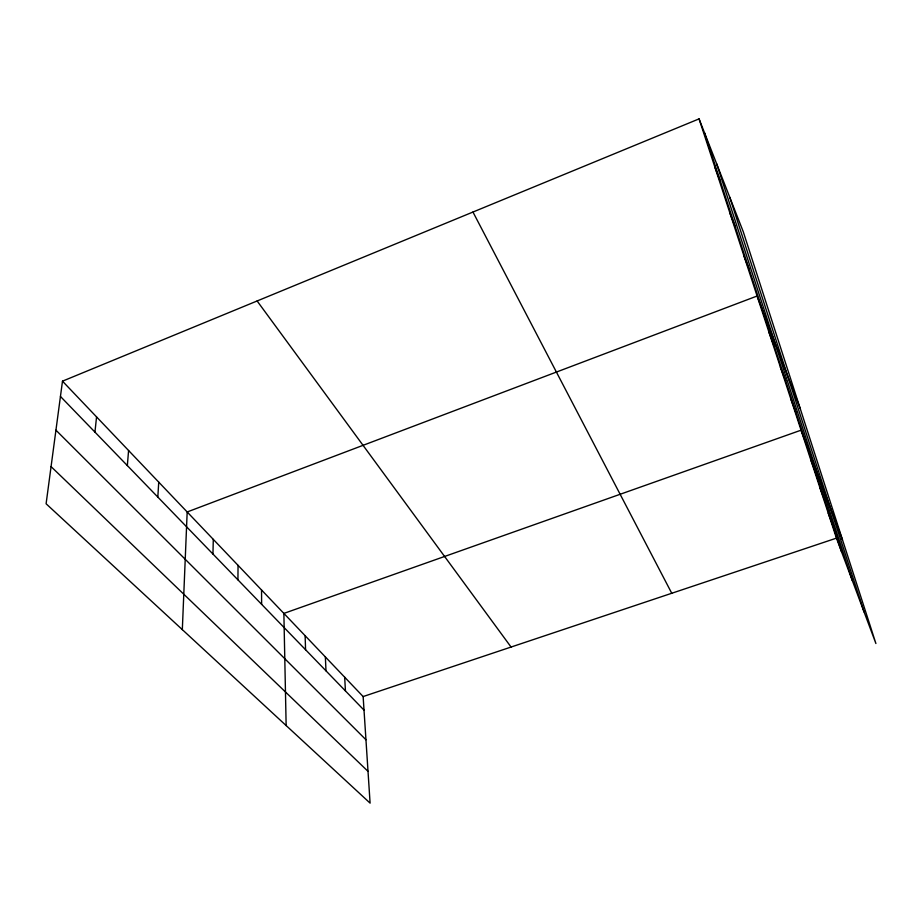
<?xml version="1.0" encoding="UTF-8"?>
<svg xmlns="http://www.w3.org/2000/svg" width="922" height="922" viewBox="0 0 922 922"><rect width="100%" height="100%" fill="white"/><g stroke="black" fill="none" stroke-linecap="round" stroke-linejoin="round"><path stroke-width="1.38" d="M237.934 579.846L238.049 565.336M212.947 554.03L213.293 539.37M182.326 629.634L187.178 511.975L757.1 296.02L800.204 408.515M157.823 497.073L158.734 482.137M127.34 465.564L128.584 450.501M94.943 432.095L96.556 416.905M62.489 381.166L46.1 503.769L370.091 803.12L363.13 696.559L62.489 381.166L699.06 118.88L743.213 231.595L875.9 643.521L836.438 538.148L699.06 118.88M363.13 696.559L836.438 538.148M51.067 466.613L368.016 771.345M55.942 430.171L365.953 739.755M60.449 396.46L364.017 710.124M257.123 300.975L511.065 647.048M472.963 212.037L671.758 593.272M715.069 167.746L720.531 181.761M730.017 213.351L735.456 227.411M743.996 256.016L749.413 270.088M769.063 332.519L774.411 346.534M780.335 366.933L785.648 380.89M790.984 399.433L796.251 413.31M842.454 539.693L801.057 430.182L283.872 613.407L286.143 725.556M810.599 459.306L815.763 472.998M819.658 486.943L824.764 500.519M828.256 513.185L833.315 526.658M704.523 132.803L841.44 551.506M716.601 163.643L852.389 580.733M729.728 197.181L864.087 611.989M344.678 677.209L345.439 690.935M325.362 656.948L325.985 670.836M305.124 635.707L305.574 649.745M261.537 589.988L261.629 604.336"/></g></svg>
